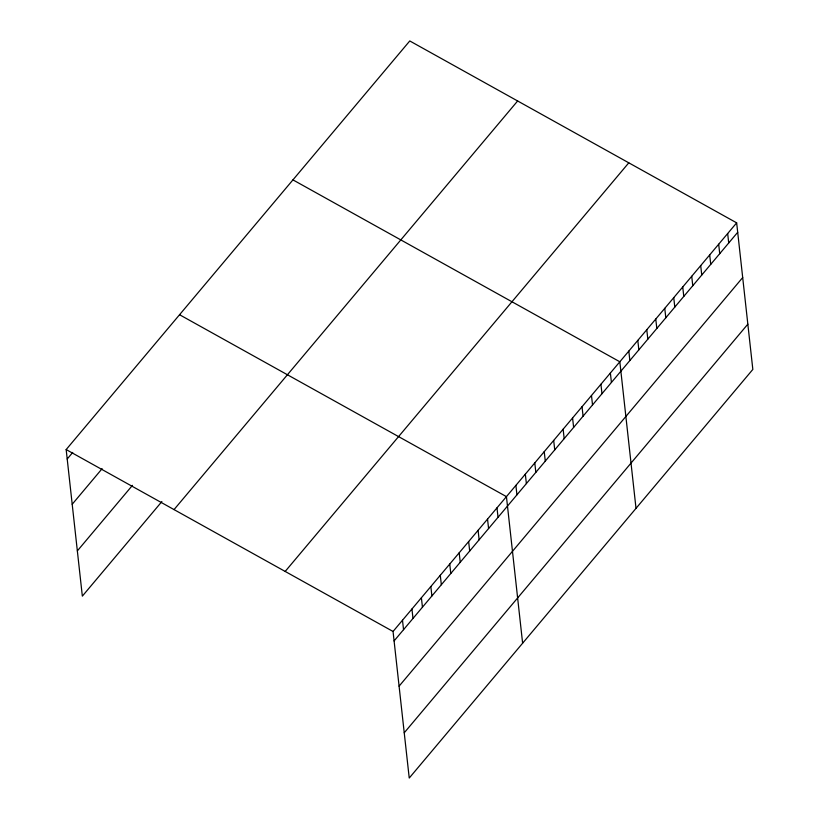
<?xml version="1.0" encoding="UTF-8"?>
<svg xmlns="http://www.w3.org/2000/svg" width="819" height="819" viewBox="0 0 819 819"><rect width="100%" height="100%" fill="white"/><g stroke="black" fill="none" stroke-linecap="round" stroke-linejoin="round"><path stroke-width="1.23" d="M161.875 501.566L82.34 596.15L66.165 449.57L409.766 40.95L736.66 222.85L752.835 369.43L409.234 778.05L393.048 631.469L736.66 222.85M67.199 459.019L72.717 452.457M72.195 504.269L102.119 468.683M77.344 550.9L132.463 485.35M174.037 509.602L517.639 100.972M285.176 571.447L628.787 162.827M394.093 640.919L737.704 232.289M399.088 686.168L742.7 277.549M404.238 732.8L747.839 324.17M292.946 179.883L619.829 361.783L636.015 508.353M179.556 314.731L506.439 496.631L522.624 643.202M66.165 449.57L393.048 631.469M727.671 233.538L728.715 242.977M718.683 244.226L719.727 253.665M709.694 254.914L710.738 264.353M700.706 265.602L701.75 275.041M691.727 276.29L692.761 285.729M682.739 286.967L683.783 296.417M673.75 297.655L674.795 307.105M664.762 308.343L665.806 317.792M655.773 319.031L656.818 328.48M646.785 329.719L647.829 339.158M637.806 340.407L638.84 349.846M628.818 351.095L629.862 360.534M610.38 373.024L611.424 382.463M600.931 384.254L601.975 393.693M591.482 395.495L592.526 404.934M582.033 406.726L583.077 416.175M572.583 417.966L573.628 427.405M563.134 429.207L564.178 438.646M553.685 440.438L554.729 449.887M544.236 451.678L545.28 461.117M534.787 462.919L535.831 472.358M525.337 474.15L526.382 483.599M515.888 485.391L516.932 494.83M496.99 507.862L498.034 517.311M487.54 519.103L488.585 528.542M478.091 530.343L479.135 539.782M468.642 541.574L469.686 551.023M459.193 552.815L460.237 562.254M449.744 564.056L450.788 573.495M440.294 575.286L441.339 584.725M430.845 586.527L431.889 595.966M421.396 597.768L422.44 607.207M411.947 608.998L412.991 618.437M402.498 620.239L403.542 629.678"/></g></svg>
